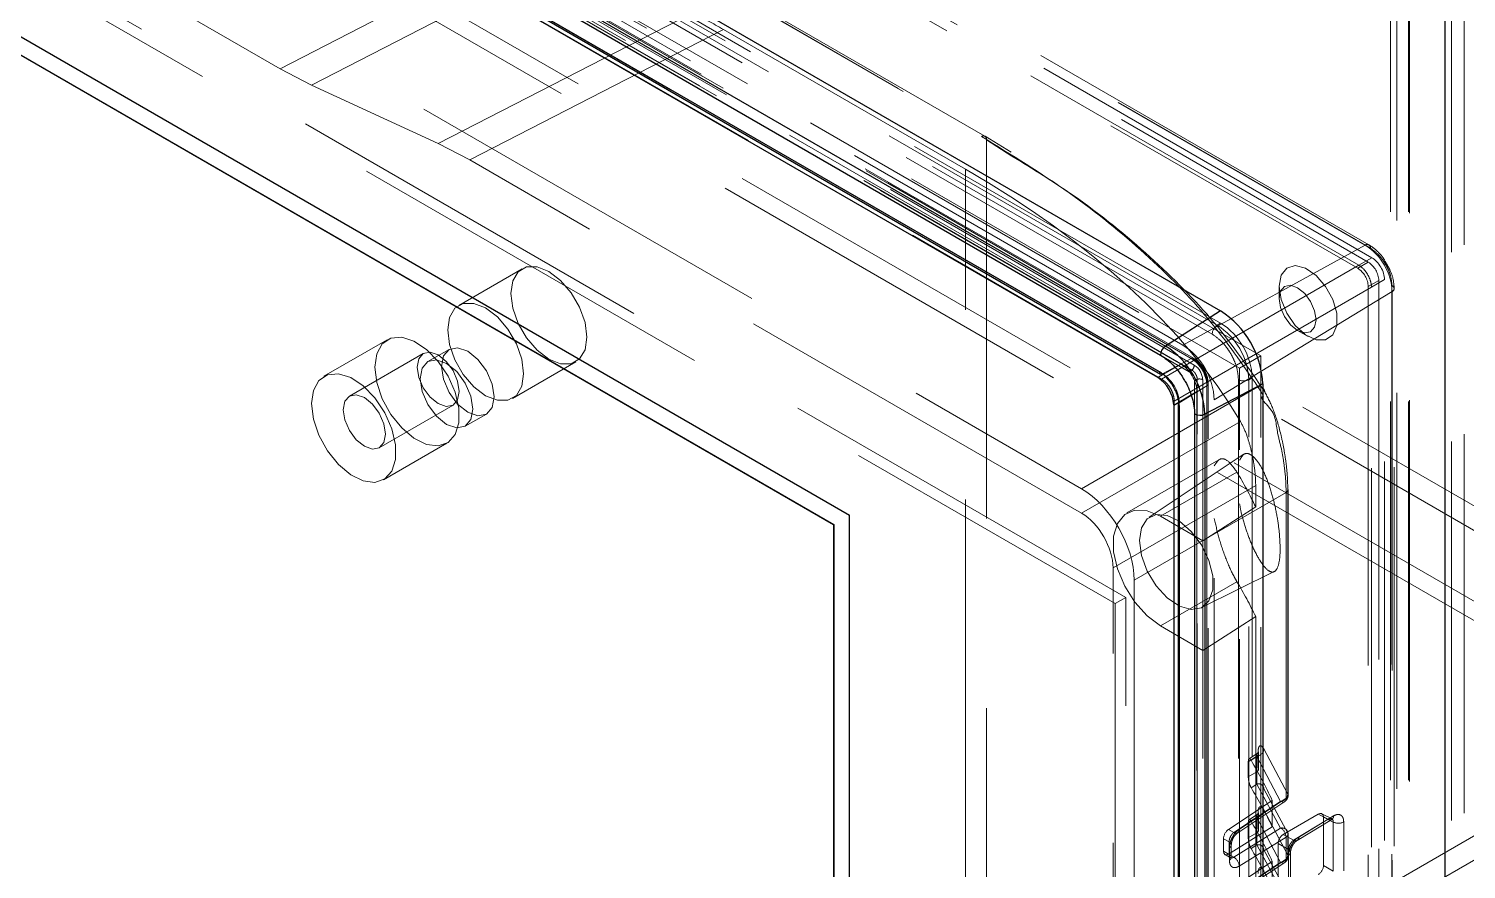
# Model space of a CAD drawing. Header units: millimetres. Extents: x 108 to 5832, y 144 to 4056.
# Drawn here: x 4204.6 to 4300.9, y 3301.6 to 3357.9 of the extents above; entities that cross this region are included whole.
import ezdxf

# ---------------------------------------------------------------- set-up
doc = ezdxf.new("R2010")
doc.units = ezdxf.units.MM
doc.header["$LTSCALE"] = 20
doc.linetypes.add('HIDDEN', pattern=[1.905, 1.27, -0.635])

msp = doc.modelspace()

# ---------------------------------------------------------------- linework, layer by layer
at = {"color": 1, "linetype": 'HIDDEN', "lineweight": 18}
for p, q in [((4079.64, 3467.251), (4294.176, 3343.402)), ((4294.417, 3343.422), (4079.88, 3467.271)), ((4294.621, 3342.559), (4079.883, 3466.525)), ((4079.984, 3467.042), (4294.52, 3343.193)), ((4293.743, 3342.052), (4079.064, 3465.983)), ((4079.135, 3465.697), (4293.672, 3341.848)), ((4079.843, 3466.106), (4294.379, 3342.256)), ((4065.983, 3464.31), (4284.479, 3338.175)), ((4065.418, 3463.567), (4283.914, 3337.431)), ((4284.255, 3338.036), (4065.759, 3464.172)), ((4287.166, 3335.97), (4067.256, 3462.922)), ((4064.152, 3461.859), (4282.507, 3335.806)), ((4282.649, 3335.816), (4064.295, 3461.87)), ((4282.711, 3335.679), (4064.357, 3461.732)), ((4064.357, 3461.412), (4282.711, 3335.358)), ((4285.752, 3335.154), (4065.842, 3462.105)), ((4280.583, 3334.772), (4062.228, 3460.826)), ((4063.685, 3461.35), (4281.828, 3335.419)), ((4282.358, 3334.916), (4064.002, 3460.97)), ((4282.549, 3335.026), (4064.195, 3461.08)), ((4281.934, 3336.705), (4067.397, 3460.554)), ((4065.841, 3458.35), (4280.52, 3334.419)), ((4295.878, 3447.225), (4295.878, 2937.703)), ((4296.288, 3447.796), (4296.288, 2938.275)), ((4297.078, 3447.225), (4297.078, 2937.703)), ((4297.136, 3447.307), (4297.136, 2937.785)), ((4297.136, 3447.143), (4297.136, 2937.622)), ((4090.591, 3446.016), (4319.057, 3314.125)), ((4092.005, 3446.833), (4320.471, 3314.942)), ((4296.288, 3446.653), (4296.288, 2937.132)), ((4300.813, 3445.021), (4300.813, 2935.499)), ((4299.965, 3444.531), (4299.965, 2935.009)), ((4099.071, 3428.713), (4275.15, 3327.064)), ((4082.819, 3427.327), (4259.596, 3325.276)), ((4278.119, 3319.78), (4095.921, 3424.96)), ((4095.214, 3424.552), (4277.411, 3319.371)), ((4141.874, 3423.75), (4268.446, 3350.682)), ((4268.678, 3350.696), (4142.106, 3423.765)), ((4142.209, 3423.536), (4268.781, 3350.467)), ((4221.409, 3355.228), (4152.812, 3394.829)), ((4185.272, 3385.309), (4326.693, 3303.668)), ((4186.404, 3385.962), (4327.825, 3304.321)), ((4238.424, 3363.972), (4221.409, 3355.228)), ((4240.532, 3362.877), (4223.517, 3354.133)), ((4249.036, 3358.95), (4232.021, 3350.205)), ((4234.129, 3349.11), (4251.144, 3357.854)), ((4267.367, 3348.489), (4251.144, 3357.854)), ((4223.517, 3354.133), (4221.409, 3355.228)), ((4232.021, 3350.205), (4223.517, 3354.133)), ((4270.431, 3349.625), (4268.681, 3350.695)), ((4234.129, 3349.11), (4232.021, 3350.205)), ((4268.781, 3350.467), (4268.781, 3224.361)), ((4268.781, 3350.467), (4270.486, 3349.373)), ((4275.146, 3325.431), (4234.129, 3349.11)), ((4267.367, 3224.758), (4267.367, 3348.489)), ((4281.934, 3336.705), (4294.176, 3343.402)), ((4293.743, 3342.052), (4280.52, 3334.419)), ((4294.379, 3342.256), (4293.672, 3341.848)), ((4293.743, 3342.052), (4294.621, 3342.559)), ((4237.637, 3341.814), (4233.394, 3339.365)), ((4294.379, 3340.624), (4295.086, 3341.032)), ((4295.469, 3341.09), (4294.591, 3340.583)), ((4295.086, 3341.032), (4295.086, 3151.268)), ((4295.469, 3151.093), (4295.469, 3341.09)), ((4294.591, 3340.583), (4281.368, 3332.95)), ((4295.977, 3340.283), (4284.055, 3333.031)), ((4288.404, 3340.643), (4288.404, 3339.827)), ((4294.379, 3340.624), (4294.379, 3150.859)), ((4294.591, 3150.655), (4294.591, 3340.583)), ((4295.967, 3340.686), (4295.967, 3150.922)), ((4295.977, 3340.283), (4295.977, 3150.519)), ((4296.114, 3150.718), (4296.114, 3340.482)), ((4284.479, 3338.175), (4284.255, 3338.036)), ((4228.598, 3337.056), (4224.355, 3334.607)), ((4289.641, 3337.684), (4290.348, 3337.275)), ((4231.012, 3336.141), (4226.062, 3333.283)), ((4232.742, 3336.41), (4231.328, 3335.594)), ((4236.994, 3333.129), (4241.236, 3335.578)), ((4282.507, 3335.806), (4280.583, 3334.772)), ((4281.828, 3335.419), (4280.629, 3334.727)), ((4287.166, 3335.97), (4285.752, 3335.154)), ((4285.752, 3139.184), (4285.752, 3335.154)), ((4287.166, 3140.001), (4287.166, 3335.97)), ((4282.358, 3334.916), (4282.549, 3335.026)), ((4282.717, 3334.295), (4282.909, 3334.406)), ((4282.717, 3140.12), (4282.717, 3334.295)), ((4282.909, 3334.404), (4282.909, 3334.406)), ((4282.909, 3140.23), (4282.909, 3334.404)), ((4283.277, 3334.378), (4283.277, 3140.205)), ((4283.555, 3140.045), (4283.555, 3334.218)), ((4285.674, 3334.383), (4285.674, 3140.046)), ((4286.368, 3334.376), (4286.601, 3334.501)), ((4286.368, 3140.039), (4286.368, 3334.376)), ((4286.601, 3334.501), (4286.601, 3140.164)), ((4275.15, 3327.064), (4286.98, 3333.894)), ((4281.669, 3332.878), (4282.888, 3333.582)), ((4281.705, 3332.828), (4283.562, 3333.977)), ((4282.888, 3333.582), (4282.888, 3139.654)), ((4283.562, 3333.977), (4283.562, 3139.804)), ((4283.643, 3139.922), (4283.643, 3334.096)), ((4228.062, 3329.819), (4233.012, 3332.676)), ((4281.368, 3332.95), (4281.368, 3143.021)), ((4281.705, 3138.655), (4281.705, 3332.828)), ((4284.055, 3143.267), (4284.055, 3333.031)), ((4233.827, 3331.263), (4235.242, 3332.08)), ((4275.146, 3325.431), (4285.809, 3331.587)), ((4228.355, 3327.679), (4232.598, 3330.128)), ((4285.998, 3329.357), (4279.696, 3325.159)), ((4284.35, 3329.003), (4278.199, 3325.452)), ((4285.571, 3328.186), (4280.449, 3325.229)), ((4277.265, 3321.762), (4286.833, 3327.285)), ((4288.869, 3326.83), (4278.681, 3320.949)), ((4286.833, 3325.854), (4286.833, 3327.285)), ((4288.869, 3326.83), (4288.869, 3306.319)), ((4288.98, 3327.099), (4288.98, 3306.587)), ((4288.997, 3306.512), (4288.997, 3327.023)), ((4283.295, 3323.586), (4286.833, 3325.854)), ((4259.596, 3325.276), (4259.589, 3325.272)), ((4259.596, 3171.277), (4259.596, 3325.276)), ((4280.449, 3325.229), (4283.295, 3323.586)), ((4283.295, 3316.237), (4283.295, 3323.586)), ((4277.265, 3201.728), (4277.265, 3321.762)), ((4278.681, 3320.949), (4278.681, 3200.91)), ((4280.449, 3317.88), (4285.571, 3320.837)), ((4283.193, 3319.1), (4288.074, 3321.515)), ((4277.411, 3319.371), (4278.119, 3319.78)), ((4278.119, 3198.215), (4278.119, 3319.78)), ((4277.411, 3319.371), (4277.411, 3197.807)), ((4283.295, 3316.237), (4280.449, 3317.88)), ((4286.833, 3318.505), (4283.295, 3316.237)), ((4286.833, 3217.254), (4286.833, 3318.505)), ((4286.896, 3309.148), (4286.335, 3308.776)), ((4287.012, 3309.385), (4286.384, 3308.969)), ((4286.522, 3308.87), (4286.911, 3309.127)), ((4286.896, 3309.148), (4286.896, 3308.096)), ((4288.503, 3306.108), (4286.911, 3309.127)), ((4286.994, 3309.44), (4286.994, 3308.388)), ((4287.024, 3308.289), (4287.024, 3309.341)), ((4288.98, 3306.587), (4287.377, 3309.626)), ((4286.335, 3308.776), (4286.335, 3307.749)), ((4286.335, 3307.749), (4286.896, 3308.096)), ((4286.911, 3307.274), (4286.522, 3307.033)), ((4286.911, 3307.274), (4288.503, 3304.327)), ((4308.026, 3307.594), (4290.348, 3297.389)), ((4285.722, 3304.235), (4288.869, 3306.319)), ((4287.377, 3306.957), (4288.98, 3303.99)), ((4285.003, 3304.228), (4287.943, 3306.176)), ((4288.503, 3306.108), (4285.357, 3304.023)), ((4285.627, 3304.011), (4288.773, 3306.095)), ((4287.012, 3305.303), (4286.384, 3304.886)), ((4286.994, 3305.357), (4286.994, 3304.305)), ((4287.024, 3304.207), (4287.024, 3305.258)), ((4288.98, 3302.505), (4287.377, 3305.543)), ((4287.943, 3306.176), (4287.943, 3304.403)), ((4288.682, 3303.903), (4291.025, 3305.255)), ((4291.025, 3305.255), (4291.693, 3304.921)), ((4291.952, 3304.942), (4291.266, 3305.284)), ((4308.026, 3305.961), (4291.762, 3296.573)), ((4287.943, 3304.403), (4285.003, 3302.581)), ((4285.357, 3302.376), (4288.503, 3304.327)), ((4286.896, 3305.065), (4286.335, 3304.694)), ((4286.335, 3304.694), (4286.335, 3303.666)), ((4286.522, 3304.787), (4286.911, 3305.044)), ((4286.896, 3305.065), (4286.896, 3304.014)), ((4288.503, 3302.025), (4286.911, 3305.044)), ((4289.366, 3303.508), (4291.693, 3304.921)), ((4289.613, 3303.495), (4291.94, 3304.909)), ((4289.716, 3303.724), (4292.044, 3305.137)), ((4291.378, 3305.051), (4292.027, 3304.726)), ((4291.378, 3305.051), (4291.378, 3301.815)), ((4292.027, 3304.726), (4292.027, 3301.44)), ((4292.731, 3304.739), (4292.731, 3301.452)), ((4284.673, 3303.608), (4284.673, 3302.778)), ((4284.673, 3303.608), (4285.046, 3303.393)), ((4285.357, 3304.023), (4285.003, 3304.228)), ((4285.046, 3302.563), (4285.046, 3303.393)), ((4288.869, 3303.722), (4285.722, 3301.771)), ((4286.335, 3303.666), (4286.896, 3304.014)), ((4288.682, 3303.903), (4289.366, 3303.508)), ((4288.869, 3303.722), (4288.869, 3302.236)), ((4288.98, 3303.99), (4288.98, 3302.505)), ((4288.997, 3302.429), (4288.997, 3303.915)), ((4285.046, 3302.563), (4284.673, 3302.778)), ((4284.772, 3302.552), (4285.151, 3302.333)), ((4285.003, 3302.581), (4285.357, 3302.376)), ((4285.064, 3302.166), (4285.064, 3302.996)), ((4285.182, 3302.33), (4285.192, 3302.359)), ((4285.192, 3302.359), (4285.192, 3303.189)), ((4286.911, 3303.191), (4286.522, 3302.951)), ((4286.911, 3303.191), (4288.503, 3300.244)), ((4287.377, 3302.874), (4288.98, 3299.907)), ((4288.329, 3303.291), (4289.031, 3302.885)), ((4288.329, 3300.055), (4288.329, 3303.291)), ((4289.028, 3299.195), (4289.028, 3302.49)), ((4289.031, 3299.591), (4289.031, 3302.885)), ((4289.165, 3299.394), (4289.165, 3302.689)), ((4285.003, 3300.145), (4287.943, 3302.093)), ((4285.139, 3302.34), (4285.179, 3302.322)), ((4288.503, 3302.025), (4285.357, 3299.94)), ((4285.627, 3299.928), (4288.773, 3302.013)), ((4285.722, 3300.152), (4288.869, 3302.236)), ((4287.943, 3302.093), (4287.943, 3300.321)), ((4291.378, 3301.815), (4292.027, 3301.44))]:
    msp.add_line(p, q, dxfattribs=at)
at = {"color": 7, "linetype": 'Continuous', "lineweight": 25}
for p, q in [((4065.983, 3465.127), (4284.479, 3338.992)), ((4062.288, 3462.77), (4280.784, 3336.635)), ((4061.953, 3462.169), (4280.449, 3336.033)), ((4280.378, 3334.899), (4062.023, 3460.952)), ((4062.086, 3460.815), (4280.44, 3334.762)), ((4280.272, 3334.521), (4062.129, 3460.452)), ((4299.541, 2928.722), (4299.541, 3448.042)), ((4259.589, 3325.272), (4082.812, 3427.323)), ((4258.528, 3324.66), (4083.873, 3425.486)), ((4083.88, 3425.49), (4258.535, 3324.664)), ((4284.479, 3338.992), (4280.784, 3336.635)), ((4287.308, 3334.093), (4283.419, 3332.071)), ((4287.308, 3334.093), (4287.308, 3139.756)), ((4281.333, 3332.684), (4281.333, 3138.756)), ((4281.625, 3332.71), (4281.625, 3138.536)), ((4281.713, 3138.414), (4281.713, 3332.587)), ((4282.73, 3332.082), (4282.73, 3137.745)), ((4283.419, 3332.071), (4283.419, 3137.734)), ((4258.535, 3324.664), (4258.528, 3324.66)), ((4258.528, 3324.66), (4258.528, 3173.11)), ((4258.535, 3324.664), (4258.535, 3173.114)), ((4259.589, 3171.273), (4259.589, 3325.272))]:
    msp.add_line(p, q, dxfattribs=at)
at = {"color": 8, "linetype": 'Continuous', "lineweight": 25}
for p, q in [((4280.629, 3334.727), (4280.272, 3334.521)), ((4281.333, 3332.684), (4281.669, 3332.878))]:
    msp.add_line(p, q, dxfattribs=at)
at = {"color": 1, "linetype": 'HIDDEN', "lineweight": 18, "flags": 128}
for points in [[(4236.891, 3340.166), (4237.016, 3339.185), (4237.377, 3338.157), (4237.94, 3337.182), (4238.65, 3336.355), (4239.437, 3335.757), (4240.223, 3335.446), (4240.933, 3335.454), (4241.496, 3335.779), (4241.858, 3336.39), (4241.982, 3337.227), (4241.858, 3338.207), (4241.496, 3339.235), (4240.933, 3340.211), (4240.223, 3341.038), (4239.437, 3341.636), (4238.65, 3341.946), (4237.94, 3341.938), (4237.377, 3341.613), (4237.016, 3341.002), (4236.891, 3340.166)], [(4288.404, 3340.643), (4288.535, 3339.756), (4288.911, 3338.838), (4289.481, 3338.011), (4290.169, 3337.388), (4290.88, 3337.054), (4291.52, 3337.052), (4292.001, 3337.384), (4292.26, 3338.005), (4292.26, 3338.83), (4292.001, 3339.748), (4291.52, 3340.636), (4290.88, 3341.373), (4290.169, 3341.86), (4289.481, 3342.031), (4288.911, 3341.863), (4288.535, 3341.379), (4288.404, 3340.643)], [(4288.404, 3339.827), (4288.498, 3340.319), (4288.766, 3340.628), (4289.168, 3340.706), (4289.641, 3340.541), (4290.115, 3340.159), (4290.516, 3339.618), (4290.784, 3338.999), (4290.879, 3338.398), (4290.784, 3337.906), (4290.516, 3337.597), (4290.115, 3337.519), (4289.641, 3337.684), (4289.168, 3338.066), (4288.766, 3338.607), (4288.498, 3339.226), (4288.404, 3339.827)], [(4232.648, 3337.716), (4232.773, 3338.553), (4233.134, 3339.164), (4233.698, 3339.489), (4234.407, 3339.497), (4235.194, 3339.187), (4235.981, 3338.589), (4236.69, 3337.761), (4237.253, 3336.786), (4237.615, 3335.758), (4237.739, 3334.777), (4237.615, 3333.941), (4237.253, 3333.33), (4236.69, 3333.005), (4235.981, 3332.997), (4235.194, 3333.307), (4234.407, 3333.905), (4233.698, 3334.733), (4233.134, 3335.708), (4232.773, 3336.736), (4232.648, 3337.716)], [(4227.769, 3335.225), (4227.895, 3334.19), (4228.261, 3333.101), (4228.834, 3332.056), (4229.564, 3331.148), (4230.386, 3330.457), (4231.227, 3330.044), (4232.012, 3329.947), (4232.671, 3330.173), (4233.146, 3330.704), (4233.395, 3331.491), (4233.395, 3332.464), (4233.146, 3333.538), (4232.671, 3334.617), (4232.012, 3335.604), (4231.227, 3336.413), (4230.386, 3336.971), (4229.564, 3337.229), (4228.834, 3337.164), (4228.261, 3336.781), (4227.895, 3336.115), (4227.769, 3335.225)], [(4230.598, 3335.225), (4230.705, 3334.538), (4231.012, 3333.831), (4231.471, 3333.212), (4232.012, 3332.775), (4232.553, 3332.587), (4233.012, 3332.676), (4233.318, 3333.029), (4233.426, 3333.592), (4233.318, 3334.279), (4233.012, 3334.986), (4232.553, 3335.605), (4232.012, 3336.042), (4231.471, 3336.23), (4231.012, 3336.14), (4230.705, 3335.788), (4230.598, 3335.225)], [(4235.76, 3333.224), (4235.625, 3334.083), (4235.242, 3334.967), (4234.668, 3335.74), (4233.992, 3336.286), (4233.315, 3336.522), (4232.742, 3336.41), (4232.359, 3335.969), (4232.224, 3335.265), (4232.359, 3334.407), (4232.742, 3333.523), (4233.315, 3332.75), (4233.992, 3332.204), (4234.668, 3331.968), (4235.242, 3332.08), (4235.625, 3332.521), (4235.76, 3333.224)], [(4234.345, 3332.408), (4234.211, 3333.267), (4233.828, 3334.15), (4233.254, 3334.924), (4232.578, 3335.47), (4231.901, 3335.705), (4231.328, 3335.594), (4230.944, 3335.153), (4230.81, 3334.449), (4230.944, 3333.59), (4231.328, 3332.707), (4231.901, 3331.933), (4232.578, 3331.387), (4233.254, 3331.152), (4233.828, 3331.263), (4234.211, 3331.705), (4234.345, 3332.408)], [(4223.527, 3332.776), (4223.652, 3333.666), (4224.018, 3334.332), (4224.592, 3334.714), (4225.322, 3334.78), (4226.144, 3334.522), (4226.984, 3333.964), (4227.769, 3333.155), (4228.428, 3332.167), (4228.903, 3331.089), (4229.152, 3330.015), (4229.152, 3329.041), (4228.903, 3328.255), (4228.428, 3327.724), (4227.769, 3327.498), (4226.984, 3327.595), (4226.144, 3328.008), (4225.322, 3328.699), (4224.592, 3329.607), (4224.018, 3330.652), (4223.652, 3331.74), (4223.527, 3332.776)], [(4225.648, 3332.367), (4225.756, 3332.93), (4226.062, 3333.283), (4226.521, 3333.372), (4227.062, 3333.184), (4227.603, 3332.747), (4228.062, 3332.128), (4228.369, 3331.422), (4228.476, 3330.735), (4228.369, 3330.172), (4228.062, 3329.819), (4227.603, 3329.73), (4227.062, 3329.918), (4226.521, 3330.355), (4226.062, 3330.973), (4225.756, 3331.68), (4225.648, 3332.367)], [(4280.449, 3317.88), (4279.552, 3318.547), (4278.728, 3319.457), (4278.044, 3320.537), (4277.554, 3321.699), (4277.299, 3322.85), (4277.299, 3323.896), (4277.554, 3324.752), (4278.044, 3325.349), (4278.728, 3325.639), (4279.552, 3325.598), (4280.449, 3325.229)], [(4279.034, 3323.596), (4279.169, 3324.446), (4279.556, 3325.05), (4280.156, 3325.341), (4280.902, 3325.288), (4281.714, 3324.897), (4282.504, 3324.21), (4283.186, 3323.302), (4283.686, 3322.271), (4283.95, 3321.228), (4283.95, 3320.287), (4283.686, 3319.55), (4283.186, 3319.097), (4282.504, 3318.976), (4281.714, 3319.201), (4280.902, 3319.747), (4280.156, 3320.556), (4279.556, 3321.539), (4279.169, 3322.59), (4279.034, 3323.596)], [(4288.869, 3306.319), (4288.863, 3306.244), (4288.843, 3306.179), (4288.81, 3306.127), (4288.764, 3306.09), (4288.709, 3306.069), (4288.645, 3306.065), (4288.576, 3306.078), (4288.503, 3306.108)], [(4285.722, 3304.235), (4285.716, 3304.16), (4285.696, 3304.095), (4285.663, 3304.043), (4285.618, 3304.005), (4285.562, 3303.984), (4285.499, 3303.98), (4285.429, 3303.993), (4285.357, 3304.023)], [(4288.869, 3302.236), (4288.863, 3302.161), (4288.843, 3302.096), (4288.81, 3302.044), (4288.764, 3302.007), (4288.709, 3301.986), (4288.645, 3301.982), (4288.576, 3301.995), (4288.503, 3302.025)]]:
    msp.add_lwpolyline(points, dxfattribs=at)
at = {"color": 1, "linetype": 'HIDDEN', "lineweight": 18}
for centre, radius, start, end in [((4268.569, 3350.504), 0.216, 350.13431, 124.67358), ((4294.306, 3343.229), 0.217, 350.46474, 126.92348), ((4292.067, 3340.105), 3.914, 2.60666, 57.39257), ((4293.551, 3340.962), 1.537, 2.60479, 57.39718), ((4292.844, 3340.554), 1.537, 2.60479, 57.39718), ((4295.892, 3340.483), 0.217, 293.02832, 69.57314), ((4284.685, 3337.395), 0.772, 123.84902, 177.30923), ((4281.779, 3334.167), 4.594, 2.60737, 57.39263), ((4281.995, 3334.291), 4.61, 2.60564, 57.39371), ((4279.449, 3332.821), 4.611, 2.60606, 57.39328), ((4280.585, 3333.478), 2.305, 2.60617, 57.39251), ((4282.583, 3335.701), 0.13, 350.33228, 126.19551), ((4281.271, 3333.873), 2.294, 2.60628, 57.39504), ((4282.242, 3335.382), 0.47, 310.78553, 357.07986), ((4282.049, 3334.322), 1.23, 2.6091, 57.3909), ((4280.502, 3334.894), 0.146, 244.97407, 303.58497), ((4279.268, 3332.717), 2.44, 2.60418, 57.39706), ((4283.063, 3333.96), 0.47, 62.93801, 109.1954), ((4283.51, 3334.096), 0.13, 293.79815, 69.66387), ((4286.028, 3335.069), 0.772, 242.70225, 296.13969), ((4287.077, 3333.548), 0.359, 3.40633, 105.53617), ((4281.77, 3332.697), 0.146, 116.41955, 174.95805), ((4257.651, 3311.579), 32.486, 26.06563, 30.74371), ((4288.781, 3327.024), 0.212, 294.368, 20.67703), ((4257.651, 3304.231), 32.486, 26.06563, 30.74371), ((4286.813, 3309.338), 0.208, 293.6052, 29.12066), ((4286.813, 3309.685), 0.567, 279.87801, 354.0193), ((4286.813, 3308.287), 0.208, 293.6052, 29.12066), ((4287.02, 3306.934), 0.357, 3.66093, 107.87344), ((4288.781, 3306.512), 0.212, 294.368, 20.67703), ((4286.813, 3305.256), 0.208, 293.6052, 29.12066), ((4286.813, 3305.602), 0.567, 279.87801, 354.0193), ((4286.813, 3304.204), 0.208, 293.6052, 29.12066), ((4288.144, 3303.696), 0.726, 1.99713, 60.27584), ((4291.822, 3305.105), 0.224, 235.01402, 8.40947), ((4292.367, 3305.416), 0.769, 243.77397, 298.24652), ((4284.972, 3303.191), 0.216, 295.32093, 69.87312), ((4288.781, 3303.915), 0.212, 294.368, 20.67703), ((4289.494, 3303.691), 0.224, 235.01813, 8.40536), ((4284.972, 3302.36), 0.216, 295.32093, 69.87312), ((4284.997, 3301.746), 0.726, 2.00557, 60.26699), ((4287.02, 3302.851), 0.357, 3.66093, 107.87344), ((4288.781, 3302.43), 0.212, 294.368, 20.67703), ((4288.945, 3302.688), 0.215, 292.56282, 66.57028)]:
    msp.add_arc(centre, radius, start, end, dxfattribs=at)
at = {"color": 7, "linetype": 'Continuous', "lineweight": 25}
for centre, radius, start, end in [((4281.167, 3333.813), 6.147, 2.60608, 57.39441), ((4281.222, 3335.996), 0.774, 124.47503, 177.26122), ((4277.698, 3331.811), 5.727, 2.60696, 57.39304), ((4279.03, 3332.58), 2.305, 2.60617, 57.39251), ((4280.52, 3334.881), 0.143, 172.66344, 236.04496), ((4281.773, 3332.723), 0.149, 185.22389, 246.1031), ((4283.085, 3332.77), 0.774, 242.73377, 295.53026)]:
    msp.add_arc(centre, radius, start, end, dxfattribs=at)
at = {"color": 1, "linetype": 'HIDDEN', "lineweight": 18}
for centre, major_axis, ratio, start_param, end_param in [((4251.147, 3333.323), (-14.979, 26.019), 0.577301, 5.499305, 5.598836), ((4213.466, 3320.634), (76.206, -3.289), 0.546315, 0.344186, 0.808971), ((4294.62, 3341.579), (-0.6, 1.039), 0.578085, 3.927681, 5.49726), ((4275.141, 3322.982), (-2.5, 4.33), 0.578965, 3.928442, 5.496499), ((4275.141, 3322.982), (-1.5, 2.598), 0.578965, 3.928442, 5.496499), ((4213.466, 3293.427), (77.224, 1.188), 0.587275, 0.258658, 0.321146), ((4213.466, 3293.568), (77.225, -1.147), 0.567125, 0.276119, 0.338607), ((4291.024, 3304.846), (0.25, 0.434), 0.576679, 5.498315, 7.067893), ((4213.466, 3289.344), (77.224, 1.188), 0.587275, 0.258658, 0.321146), ((4285.008, 3303.823), (0.231, 0.444), 0.546409, 0.779194, 2.332537), ((4288.682, 3303.494), (0.25, 0.433), 0.578085, 0.785926, 2.355504), ((4285.008, 3302.993), (0.231, 0.444), 0.546409, 2.332537, 3.88588), ((4213.466, 3289.485), (77.225, -1.147), 0.567125, 0.276119, 0.338607), ((4291.024, 3301.611), (0.25, 0.433), 0.578085, 3.927518, 5.497097)]:
    msp.add_ellipse(centre, major_axis=major_axis, ratio=ratio, start_param=start_param, end_param=end_param, dxfattribs=at)
for points, knots in [([(4268.446, 3350.682), (4270.458, 3349.446), (4274.481, 3346.976), (4279.526, 3342.852), (4283.838, 3338.5), (4285.933, 3335.429), (4286.98, 3333.894)], [0, 0, 0, 0, 0.24998, 0.499967, 0.74997, 1, 1, 1, 1]), ([(4270.486, 3349.373), (4271.895, 3348.502), (4275.311, 3346.39), (4279.855, 3342.646), (4284.239, 3338.254), (4286.366, 3335.135), (4287.435, 3333.569)], [0, 0, 0, 0, 0.188202, 0.456422, 0.727018, 1, 1, 1, 1]), ([(4295.6, 3342.148), (4295.534, 3342.274), (4295.325, 3342.666), (4294.894, 3343.107), (4294.544, 3343.338), (4294.417, 3343.422)], [0, 0, 0, 0, 0.2307, 0.720249, 1, 1, 1, 1]), ([(4294.52, 3343.193), (4294.702, 3343.065), (4294.983, 3342.869), (4295.32, 3342.466), (4295.55, 3342.117), (4295.738, 3341.743), (4295.918, 3341.25), (4295.948, 3340.907), (4295.967, 3340.686)], [0, 0, 0, 0, 0.239445, 0.369358, 0.500001, 0.629854, 0.760559, 1, 1, 1, 1]), ([(4294.591, 3340.583), (4294.587, 3340.652), (4294.581, 3340.788), (4294.512, 3341.072), (4294.358, 3341.428), (4294.127, 3341.739), (4293.915, 3341.941), (4293.801, 3342.015), (4293.743, 3342.052)], [0, 0, 0, 0, 0.130456, 0.257409, 0.499993, 0.742596, 0.869579, 1, 1, 1, 1]), ([(4296.114, 3340.482), (4296.106, 3340.625), (4296.083, 3341.031), (4295.922, 3341.625), (4295.683, 3342.014), (4295.6, 3342.148)], [0, 0, 0, 0, 0.2616053, 0.7460088, 1, 1, 1, 1]), ([(4283.914, 3337.431), (4284.135, 3337.276), (4284.476, 3337.037), (4284.887, 3336.547), (4285.167, 3336.123), (4285.394, 3335.668), (4285.614, 3335.068), (4285.65, 3334.652), (4285.674, 3334.383)], [0, 0, 0, 0, 0.239437, 0.369472, 0.5, 0.630001, 0.760563, 1, 1, 1, 1]), ([(4283.318, 3335.11), (4283.255, 3335.215), (4283.097, 3335.48), (4282.844, 3335.698), (4282.678, 3335.799), (4282.649, 3335.816)], [0, 0, 0, 0, 0.35485, 0.88962, 1, 1, 1, 1]), ([(4283.555, 3334.218), (4283.544, 3334.347), (4283.526, 3334.546), (4283.421, 3334.833), (4283.312, 3335.051), (4283.178, 3335.255), (4282.982, 3335.49), (4282.818, 3335.605), (4282.711, 3335.679)], [0, 0, 0, 0, 0.239433, 0.369055, 0.499974, 0.629538, 0.760548, 1, 1, 1, 1]), ([(4280.52, 3334.419), (4280.615, 3334.353), (4280.806, 3334.221), (4281.06, 3333.905), (4281.252, 3333.546), (4281.353, 3333.212), (4281.364, 3333.025), (4281.368, 3332.95)], [0, 0, 0, 0, 0.214752, 0.429512, 0.644156, 0.85874, 1, 1, 1, 1]), ([(4282.909, 3334.406), (4282.905, 3334.456), (4282.898, 3334.556), (4282.831, 3334.716), (4282.742, 3334.864), (4282.639, 3334.968), (4282.574, 3335.01), (4282.549, 3335.026)], [0, 0, 0, 0, 0.219216, 0.437244, 0.649945, 0.868658, 1, 1, 1, 1]), ([(4283.643, 3334.096), (4283.635, 3334.203), (4283.615, 3334.478), (4283.501, 3334.846), (4283.356, 3335.055), (4283.318, 3335.11)], [0, 0, 0, 0, 0.322292, 0.822765, 1, 1, 1, 1]), ([(4286.98, 3333.894), (4287.073, 3333.753), (4287.19, 3333.577), (4287.311, 3333.365), (4287.339, 3333.31), (4287.347, 3333.296), (4287.348, 3333.293), (4287.349, 3333.292), (4287.349, 3333.292), (4287.349, 3333.291), (4287.052, 3333.16), (4288.224, 3332.254), (4288.168, 3331.135), (4288.567, 3329.78), (4288.731, 3328.743), (4288.851, 3327.731), (4288.863, 3327.128), (4288.869, 3326.83)], [0, 0, 0, 0, 0.092662, 0.115885, 0.121712, 0.123185, 0.123554, 0.123655, 0.123679, 0.123687, 0.123691, 0.246695, 0.494291, 0.625532, 0.746197, 0.874641, 1, 1, 1, 1]), ([(4287.435, 3333.569), (4287.636, 3333.189), (4288.039, 3332.427), (4288.456, 3331.02), (4288.716, 3329.8), (4288.864, 3328.854), (4288.961, 3327.919), (4288.974, 3327.373), (4288.98, 3327.099)], [0, 0, 0, 0, 0.248402, 0.497534, 0.623288, 0.748671, 0.873952, 1, 1, 1, 1]), ([(4286.833, 3327.285), (4286.824, 3327.543), (4286.808, 3328.057), (4286.68, 3328.961), (4286.482, 3329.878), (4286.192, 3330.839), (4285.946, 3331.319), (4285.809, 3331.587)], [0, 0, 0, 0, 0.174759, 0.349191, 0.531545, 0.738937, 1, 1, 1, 1]), ([(4288.469, 3323.069), (4288.457, 3323.42), (4288.434, 3324.119), (4288.252, 3325.351), (4287.969, 3326.601), (4287.568, 3327.811), (4287.064, 3328.822), (4286.52, 3329.412), (4286.035, 3329.505), (4285.839, 3329.139), (4285.752, 3328.979)], [0, 0, 0, 0, 0.108912, 0.217617, 0.33243, 0.46025, 0.600587, 0.74668, 0.888424, 1, 1, 1, 1]), ([(4285.571, 3328.186), (4285.373, 3328.465), (4284.976, 3329.024), (4284.412, 3329.173), (4284.167, 3328.777), (4284.055, 3328.596)], [0, 0, 0, 0, 0.350311, 0.701484, 1, 1, 1, 1]), ([(4285.752, 3326.049), (4285.787, 3325.851), (4285.895, 3325.24), (4286.218, 3324.195), (4286.67, 3323.043), (4287.183, 3322.096), (4287.686, 3321.51), (4288.106, 3321.426), (4288.379, 3321.887), (4288.464, 3322.562), (4288.468, 3322.995), (4288.469, 3323.069)], [0, 0, 0, 0, 0.0551467, 0.1708054, 0.2944519, 0.4281533, 0.5708752, 0.7163121, 0.853499, 0.9746779, 1, 1, 1, 1]), ([(4284.055, 3325.068), (4284.158, 3324.613), (4284.374, 3323.66), (4284.853, 3322.291), (4285.27, 3321.364), (4285.51, 3320.944), (4285.571, 3320.837)], [0, 0, 0, 0, 0.271895, 0.56874, 0.89008, 1, 1, 1, 1]), ([(4286.911, 3309.127), (4286.91, 3309.175), (4286.909, 3309.268), (4286.905, 3309.318), (4286.902, 3309.311), (4286.899, 3309.279), (4286.897, 3309.226), (4286.896, 3309.173), (4286.896, 3309.148)], [0, 0, 0, 0, 0.277534, 0.540385, 0.671908, 0.790189, 0.898328, 1, 1, 1, 1]), ([(4287.024, 3309.345), (4287.025, 3309.363), (4287.025, 3309.397), (4287.026, 3309.43), (4287.019, 3309.428), (4286.982, 3309.375), (4286.929, 3309.333), (4286.903, 3309.313)], [0, 0, 0, 0, 0.1567259, 0.2991685, 0.5548712, 0.7851147, 1, 1, 1, 1]), ([(4287.377, 3309.626), (4287.331, 3309.693), (4287.239, 3309.827), (4287.133, 3309.856), (4287.065, 3309.805), (4287.026, 3309.723), (4286.999, 3309.604), (4286.996, 3309.494), (4286.994, 3309.44)], [0, 0, 0, 0, 0.2495779, 0.4986133, 0.6252747, 0.7488925, 0.87477, 1, 1, 1, 1]), ([(4286.335, 3308.776), (4286.337, 3308.815), (4286.34, 3308.892), (4286.367, 3308.96), (4286.406, 3308.985), (4286.46, 3308.962), (4286.501, 3308.902), (4286.522, 3308.87)], [0, 0, 0, 0, 0.181665, 0.362992, 0.552265, 0.7629, 1, 1, 1, 1]), ([(4286.522, 3307.033), (4286.499, 3307.077), (4286.453, 3307.165), (4286.391, 3307.353), (4286.35, 3307.545), (4286.336, 3307.677), (4286.335, 3307.736), (4286.335, 3307.749)], [0, 0, 0, 0, 0.255118, 0.511038, 0.744363, 0.945965, 1, 1, 1, 1]), ([(4286.896, 3308.096), (4286.896, 3308.068), (4286.897, 3308.009), (4286.899, 3307.903), (4286.902, 3307.787), (4286.905, 3307.627), (4286.909, 3307.439), (4286.91, 3307.33), (4286.911, 3307.274)], [0, 0, 0, 0, 0.101669, 0.20964, 0.32785, 0.459174, 0.722473, 1, 1, 1, 1]), ([(4288.98, 3306.587), (4288.977, 3306.552), (4288.971, 3306.486), (4288.924, 3306.381), (4288.852, 3306.285), (4288.762, 3306.212), (4288.652, 3306.146), (4288.562, 3306.12), (4288.504, 3306.108), (4288.503, 3306.108)], [0, 0, 0, 0, 0.167184, 0.306296, 0.500169, 0.652926, 0.7604, 0.996904, 1, 1, 1, 1]), ([(4288.773, 3306.096), (4288.812, 3306.126), (4288.894, 3306.191), (4288.973, 3306.336), (4289.009, 3306.476), (4288.99, 3306.557), (4288.984, 3306.581)], [0, 0, 0, 0, 0.260581, 0.55431, 0.872383, 1, 1, 1, 1]), ([(4287.024, 3305.263), (4287.025, 3305.281), (4287.025, 3305.315), (4287.026, 3305.348), (4287.019, 3305.346), (4286.982, 3305.292), (4286.929, 3305.251), (4286.903, 3305.231)], [0, 0, 0, 0, 0.1567259, 0.2991685, 0.5548712, 0.7851147, 1, 1, 1, 1]), ([(4287.377, 3305.543), (4287.331, 3305.61), (4287.239, 3305.744), (4287.133, 3305.773), (4287.065, 3305.723), (4287.026, 3305.64), (4286.999, 3305.521), (4286.996, 3305.411), (4286.994, 3305.357)], [0, 0, 0, 0, 0.2495779, 0.4986133, 0.6252747, 0.7488925, 0.87477, 1, 1, 1, 1]), ([(4292.044, 3305.137), (4292.125, 3305.177), (4292.293, 3305.258), (4292.48, 3305.231), (4292.602, 3305.147), (4292.673, 3305.044), (4292.722, 3304.909), (4292.728, 3304.796), (4292.731, 3304.739)], [0, 0, 0, 0, 0.225306, 0.466641, 0.595733, 0.725232, 0.862521, 1, 1, 1, 1]), ([(4286.335, 3304.694), (4286.337, 3304.732), (4286.34, 3304.81), (4286.367, 3304.878), (4286.406, 3304.902), (4286.46, 3304.879), (4286.501, 3304.819), (4286.522, 3304.787)], [0, 0, 0, 0, 0.181671, 0.363005, 0.552187, 0.762891, 1, 1, 1, 1]), ([(4286.911, 3305.044), (4286.91, 3305.092), (4286.909, 3305.185), (4286.905, 3305.235), (4286.902, 3305.229), (4286.899, 3305.197), (4286.897, 3305.143), (4286.896, 3305.091), (4286.896, 3305.065)], [0, 0, 0, 0, 0.277534, 0.540385, 0.671908, 0.790189, 0.898328, 1, 1, 1, 1]), ([(4288.503, 3304.327), (4288.564, 3304.33), (4288.659, 3304.335), (4288.77, 3304.299), (4288.848, 3304.256), (4288.909, 3304.198), (4288.965, 3304.111), (4288.974, 3304.037), (4288.98, 3303.99)], [0, 0, 0, 0, 0.2395824, 0.3813392, 0.499907, 0.6487129, 0.7773096, 1, 1, 1, 1]), ([(4291.693, 3304.921), (4291.733, 3304.94), (4291.816, 3304.98), (4291.907, 3304.97), (4291.967, 3304.93), (4292.002, 3304.88), (4292.025, 3304.813), (4292.027, 3304.756), (4292.027, 3304.726)], [0, 0, 0, 0, 0.218743, 0.457827, 0.585658, 0.718655, 0.85677, 1, 1, 1, 1]), ([(4285.046, 3303.393), (4285.05, 3303.448), (4285.059, 3303.56), (4285.127, 3303.737), (4285.207, 3303.87), (4285.285, 3303.964), (4285.332, 3304.003), (4285.357, 3304.023)], [0, 0, 0, 0, 0.242439, 0.498352, 0.710498, 0.845686, 1, 1, 1, 1]), ([(4285.064, 3302.996), (4285.073, 3303.103), (4285.086, 3303.269), (4285.168, 3303.51), (4285.252, 3303.693), (4285.357, 3303.866), (4285.51, 3304.067), (4285.639, 3304.169), (4285.722, 3304.235)], [0, 0, 0, 0, 0.239536, 0.369156, 0.49978, 0.62942, 0.760151, 1, 1, 1, 1]), ([(4285.192, 3303.189), (4285.199, 3303.264), (4285.213, 3303.413), (4285.313, 3303.656), (4285.457, 3303.874), (4285.57, 3303.965), (4285.627, 3304.011)], [0, 0, 0, 0, 0.250464, 0.500552, 0.750391, 1, 1, 1, 1]), ([(4286.522, 3302.951), (4286.499, 3302.995), (4286.453, 3303.083), (4286.391, 3303.27), (4286.35, 3303.462), (4286.336, 3303.594), (4286.335, 3303.654), (4286.335, 3303.666)], [0, 0, 0, 0, 0.255118, 0.511038, 0.744363, 0.945965, 1, 1, 1, 1]), ([(4286.896, 3304.014), (4286.896, 3303.985), (4286.897, 3303.927), (4286.899, 3303.82), (4286.902, 3303.704), (4286.905, 3303.545), (4286.909, 3303.357), (4286.91, 3303.247), (4286.911, 3303.191)], [0, 0, 0, 0, 0.101669, 0.20964, 0.32785, 0.459174, 0.722473, 1, 1, 1, 1]), ([(4288.995, 3303.913), (4288.996, 3303.917), (4289.003, 3303.962), (4288.983, 3304.052), (4288.948, 3304.127), (4288.93, 3304.165)], [0, 0, 0, 0, 0.048275, 0.524875, 1, 1, 1, 1]), ([(4289.028, 3302.49), (4289.037, 3302.597), (4289.056, 3302.815), (4289.182, 3303.116), (4289.318, 3303.339), (4289.44, 3303.493), (4289.574, 3303.628), (4289.669, 3303.692), (4289.716, 3303.724)], [0, 0, 0, 0, 0.23688, 0.482227, 0.609357, 0.736959, 0.868286, 1, 1, 1, 1]), ([(4289.031, 3302.885), (4289.037, 3302.942), (4289.05, 3303.053), (4289.128, 3303.235), (4289.217, 3303.368), (4289.299, 3303.457), (4289.343, 3303.49), (4289.366, 3303.508)], [0, 0, 0, 0, 0.251559, 0.498704, 0.735621, 0.86446, 1, 1, 1, 1]), ([(4289.165, 3302.686), (4289.167, 3302.722), (4289.17, 3302.793), (4289.197, 3302.911), (4289.239, 3303.03), (4289.296, 3303.148), (4289.365, 3303.257), (4289.444, 3303.355), (4289.528, 3303.438), (4289.585, 3303.476), (4289.614, 3303.496)], [0, 0, 0, 0, 0.124882, 0.250087, 0.375589, 0.501047, 0.6263, 0.751338, 0.875903, 1, 1, 1, 1]), ([(4285.357, 3302.376), (4285.332, 3302.361), (4285.285, 3302.333), (4285.207, 3302.316), (4285.127, 3302.335), (4285.059, 3302.415), (4285.05, 3302.515), (4285.046, 3302.563)], [0, 0, 0, 0, 0.154271, 0.289401, 0.501662, 0.757568, 1, 1, 1, 1]), ([(4288.98, 3302.505), (4288.977, 3302.469), (4288.971, 3302.404), (4288.924, 3302.298), (4288.852, 3302.203), (4288.762, 3302.129), (4288.652, 3302.064), (4288.562, 3302.037), (4288.504, 3302.025), (4288.503, 3302.025)], [0, 0, 0, 0, 0.167184, 0.306296, 0.500169, 0.652926, 0.7604, 0.996904, 1, 1, 1, 1]), ([(4288.773, 3302.013), (4288.812, 3302.044), (4288.894, 3302.108), (4288.973, 3302.254), (4289.009, 3302.393), (4288.99, 3302.475), (4288.984, 3302.498)], [0, 0, 0, 0, 0.260581, 0.55431, 0.872383, 1, 1, 1, 1]), ([(4285.722, 3301.771), (4285.639, 3301.73), (4285.511, 3301.667), (4285.357, 3301.672), (4285.253, 3301.71), (4285.168, 3301.785), (4285.086, 3301.921), (4285.073, 3302.07), (4285.064, 3302.166)], [0, 0, 0, 0, 0.2398466, 0.3695551, 0.5002238, 0.6298486, 0.760467, 1, 1, 1, 1]), ([(4287.377, 3301.461), (4287.331, 3301.528), (4287.239, 3301.661), (4287.133, 3301.691), (4287.065, 3301.64), (4287.026, 3301.558), (4286.999, 3301.438), (4286.996, 3301.329), (4286.994, 3301.274)], [0, 0, 0, 0, 0.2495779, 0.4986133, 0.6252747, 0.7488925, 0.87477, 1, 1, 1, 1])]:
    msp.add_open_spline(points, degree=3, knots=knots, dxfattribs=at)
at = {"color": 7, "linetype": 'Continuous', "lineweight": 25}
for points, knots in [([(4280.449, 3336.033), (4280.736, 3335.833), (4281.179, 3335.522), (4281.71, 3334.887), (4281.954, 3334.518), (4282.079, 3334.301), (4282.295, 3333.921), (4282.543, 3333.325), (4282.665, 3332.767), (4282.705, 3332.501), (4282.725, 3332.325), (4282.729, 3332.166), (4282.73, 3332.082)], [0, 0, 0, 0, 0.23939, 0.369598, 0.499901, 0.501728, 0.518118, 0.759367, 0.879582, 0.885632, 0.939516, 1, 1, 1, 1]), ([(4281.713, 3332.587), (4281.695, 3332.792), (4281.667, 3333.107), (4281.501, 3333.562), (4281.386, 3333.792), (4281.319, 3333.908), (4281.31, 3333.923), (4281.181, 3334.143), (4280.953, 3334.44), (4280.706, 3334.665), (4280.583, 3334.764), (4280.5, 3334.825), (4280.42, 3334.873), (4280.378, 3334.899)], [0, 0, 0, 0, 0.239392, 0.369567, 0.499904, 0.500531, 0.505125, 0.51778, 0.759387, 0.879559, 0.885596, 0.939514, 1, 1, 1, 1])]:
    msp.add_open_spline(points, degree=3, knots=knots, dxfattribs=at)

doc.saveas('drawing.dxf')
